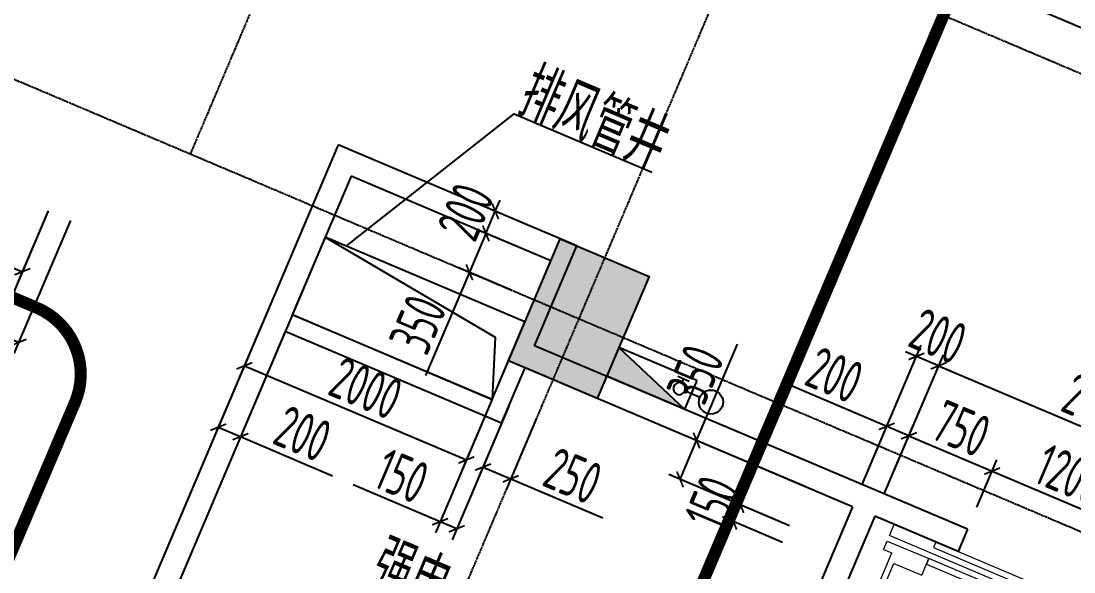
# Model space of a CAD drawing. Extents: x 11778731 to 12007717, y -6694179 to -6363962.
# Drawn here: x 11969711 to 11978442, y -6431897 to -6427324 of the extents above; entities that cross this region are included whole.
import ezdxf
from ezdxf.enums import TextEntityAlignment as Align
from ezdxf.xclip import XClip

# ---------------------------------------------------------------- set-up
doc = ezdxf.new("R2010")
doc.units = 0
doc.header["$LTSCALE"] = 10
doc.header["$MEASUREMENT"] = 0
doc.header["$XCLIPFRAME"] = 0
doc.linetypes.add('A3-RG-axis-100$0$CENTER', pattern=[2, 1.25, -0.25, 0.25, -0.25])
doc.linetypes.add('DASHED2', pattern=[0.375, 0.25, -0.125])
for name, color, linetype in [('A-CLOD', 200, 'Continuous'), ('A3-RB-3F-100$0$A-DIMS-100', 1, 'Continuous'), ('A3-RG-axis-100$0$A-GRID', 1, 'A3-RG-axis-100$0$CENTER'), ('A3-RI-3F$0$A-EVTR', 3, 'Continuous'), ('A3-RI-3F$0$A-WALL', 7, 'Continuous'), ('A3-RM-3F$0$0P-FE-FH-P', 41, 'A3-RM-3F$0$YJdef_FE-FH_LINE_F'), ('A3-RM-3F$0$0P-FE-FH-V', 141, 'Continuous'), ('A3-RM-3F$0$0P-FE-HY', 141, 'Continuous'), ('A3-RM-3F$0$A-EQPM', 55, 'Continuous'), ('A3-RS-1F$0$A-HATH-GRAY', 8, 'Continuous'), ('A3-RS-1F$0$A-WALL', 7, 'Continuous'), ('A3-SYMB-3F-100$0$A-SYMB', 4, 'Continuous'), ('A3-SYMB-3F-100$0$A-SYMB-AREA', 4, 'Continuous'), ('A3-SYMB-3F-100$0$A-SYMB-NAME', 4, 'Continuous'), ('A3-SYMB-3F-100$0$A-SYMB-NAME-E', 4, 'Continuous')]:
    doc.layers.add(name, color=color, linetype=linetype)
doc.layers.add('A3-RI-3F$0$an-stairs', color=3, linetype='Continuous', lineweight=9)
doc.styles.add('A3-RB-3F-100$0$XD2008', font='xd-hzs.shx', dxfattribs={"width": 0.7, "bigfont": 'xd-hztxt.shx'})
doc.styles.add('A3-RM-3F$0$hz1', font='hzs.shx', dxfattribs={"width": 0.75, "bigfont": 'hztxt.shx'})
doc.styles.add('A3-SYMB-3F-100$0$ECADI', font='hzs.shx', dxfattribs={"width": 0.7, "bigfont": 'hztxt.shx'})
doc.linetypes.add('A3-RM-3F$0$YJdef_FE-FH_LINE_F', pattern='A,4,-0.2,["F",A3-RM-3F$0$hz1,S=0.2,R=0,X=-0.1,Y=-0.1],-0.1', length=4.3)
doc.dimstyles.new('A3-RB-3F-100$0$XD100$0', dxfattribs={"dimscale": 100, "dimtxt": 3.5, "dimasz": 1, "dimexe": 1, "dimexo": 2, "dimgap": 0.5, "dimtad": 1, "dimdec": 0, "dimdsep": 46, "dimtxsty": 'A3-RB-3F-100$0$XD2008', "dimblk1": 'A3-RB-3F-100$0$_ARCHTICK', "dimblk2": 'A3-RB-3F-100$0$_ARCHTICK', "dimsah": 1, "dimcen": 2.5, "dimclrt": 4, "dimaunit": 1, "dimadec": 0, "dimazin": 0, "dimtfac": 1, "dimtdec": 0, "dimtix": 1, "dimtmove": 0, "dimatfit": 3, "dimfxl": 0, "dimtolj": 1, "dimtzin": 0, "dimarcsym": 0})

# ---------------------------------------------------------------- blocks, each defined once
blk = doc.blocks.new('A3-RI-3F$0$kt1')
at = {"layer": 'A3-RI-3F$0$an-stairs', "color": 3}
for p, q in [((1382.1, 3669.5), (1469.3, 3718.4)), ((2531.3, 1619.7), (1382.1, 3669.5)), ((1273, 3608.4), (1338.5, 3645.1)), ((1273, 3608.4), (1309.7, 3543)), ((1338.5, 3645.1), (1521.8, 3318)), ((-805.6, 2357.1), (1309.7, 3543)), ((1391, 3244.6), (1521.8, 3318)), ((270.3, 438.1), (-805.6, 2357.1)), ((2173.4, 1849), (2304.3, 1922.3)), ((2304.3, 1922.3), (2487.6, 1595.2)), ((2618.5, 1668.6), (2531.3, 1619.7)), ((2385.5, 1624), (270.3, 438.1)), ((2385.5, 1624), (2422.2, 1558.6)), ((2487.6, 1595.2), (2422.2, 1558.6))]:
    blk.add_line(p, q, dxfattribs=at)
for points in [[(-1407.6, 2306.2), (1383.7, 3871.1), (2704.1, 1515.9), (-87.2, -48.9)], [(2000.3, 2669.1), (2043.9, 2693.5), (1652.7, 3391.3), (1609.1, 3366.9)], [(1869.4, 2595.7), (1913, 2620.2), (1521.8, 3318), (1478.2, 3293.5)], [(1869.4, 2595.7), (1913, 2620.2), (2304.3, 1922.3), (2260.6, 1897.9)], [(2000.3, 2669.1), (2043.9, 2693.5), (2435.1, 1995.7), (2391.5, 1971.2)], [(-29.1, 614.2), (-4.6, 570.6), (-91.9, 521.7), (-116.3, 565.3), (-159.9, 540.9), (-942.3, 1936.5), (-898.7, 1961), (-923.2, 2004.6), (-836, 2053.5), (-811.5, 2009.9), (-767.9, 2034.3), (14.5, 638.7)]]:
    blk.add_lwpolyline(points, close=True, dxfattribs=at)
blk.add_lwpolyline([(2173.4, 1849), (2295.7, 1630.9), (289.4, 506.2), (-737.5, 2338), (1268.7, 3462.7), (1391, 3244.6)], dxfattribs=at)
blk = doc.blocks.new('A3-RI-3F')
at = {"layer": 'A3-RI-3F$0$A-WALL'}
for p, q in [((11980995.4, -6428438.2), (11973343.7, -6425190.2)), ((11972341.8, -6428350), (11970251.4, -6433274.7)), ((11974320.9, -6429190), (11972341.8, -6428350)), ((11972447.8, -6428612.2), (11971959.4, -6429762.8)), ((11974104.7, -6429315.5), (11972447.8, -6428612.2)), ((11973969.3, -6430018.5), (11974320.9, -6429190)), ((11973616.3, -6430466.2), (11974104.7, -6429315.5)), ((11973616.3, -6430466.2), (11971959.4, -6429762.8)), ((11971900.8, -6429900.9), (11970513.7, -6433168.7)), ((11973695.8, -6430662.8), (11971900.8, -6429900.9)), ((11977559.2, -6431542.3), (11973969.3, -6430018.5)), ((11973695.8, -6430662.8), (11973891.1, -6430202.6)), ((11976606.6, -6431355.2), (11973891.1, -6430202.6)), ((11976606.6, -6431355.2), (11975024.2, -6435083.3)), ((11976790.7, -6431433.4), (11975540.4, -6434379)), ((11977481.1, -6431726.4), (11976790.7, -6431433.4)), ((11977559.2, -6431542.3), (11977481.1, -6431726.4))]:
    blk.add_line(p, q, dxfattribs=at)
at = {"layer": 'A3-RI-3F$0$A-EVTR', "rotation": 37.72386343019219}
blk.add_blockref('A3-RI-3F$0$kt1', (11978064.9, -6435342), dxfattribs=at)
blk = doc.blocks.new('A3-RG-axis-100')
at = {"layer": 'A3-RG-axis-100$0$A-GRID'}
for p, q in [((11987492, -6389843.2), (11971114.4, -6428426.5)), ((11907163.4, -6401280.8), (11992184.7, -6437370.3)), ((11979102.4, -6418565.4), (11947827.8, -6492243.7)), ((11972482, -6425204.7), (11993552.3, -6434148.5))]:
    blk.add_line(p, q, dxfattribs=at)
blk = doc.blocks.new('A3-SYMB-3F-100$0$ECADI-TAG-ROOM')
at = {"layer": 'A3-SYMB-3F-100$0$A-SYMB-AREA', "style": 'A3-SYMB-3F-100$0$ECADI', "width": 0.7}
blk.add_attdef('340M2', text='', height=2.5, dxfattribs=at).set_placement((7.167, -1.75), align=Align.MIDDLE_LEFT)
at = {"layer": 'A3-SYMB-3F-100$0$A-SYMB-NAME', "style": 'A3-SYMB-3F-100$0$ECADI', "width": 0.7}
blk.add_attdef('CHINESENAME', (-5.125, 0.088), '', height=4.5, dxfattribs=at)
at = {"layer": 'A3-SYMB-3F-100$0$A-SYMB-NAME-E', "style": 'A3-SYMB-3F-100$0$ECADI', "width": 0.7}
for tag, p in [('ENGLISHHIGH', (-5.125, 8.04)), ('ENGLISHLOW', (-5.125, 4.84))]:
    blk.add_attdef(tag, p, '', height=2.5, dxfattribs=at)
blk = doc.blocks.new('A3-SYMB-3F-100')
at = {"layer": 'A3-SYMB-3F-100$0$A-SYMB'}
blk.add_lwpolyline([(11972407.5, -6429192.6), (11973801.3, -6428093.7), (11974940.7, -6428577.4)], dxfattribs=at)
ref = blk.add_blockref('A3-SYMB-3F-100$0$ECADI-TAG-ROOM', (11974528.7, -6428360.3), dxfattribs=dict(at, xscale=99.99999999989049, yscale=100.0000000001164, rotation=337))
ref.add_attrib('CHINESENAME', '排风管井', (11973801.3, -6428093.7), dxfattribs={"height": 450, "rotation": 337, "style": 'A3-SYMB-3F-100$0$ECADI', "width": 0.7})
ref = blk.add_blockref('A3-SYMB-3F-100$0$ECADI-TAG-ROOM', (11973039.6, -6432217.1), dxfattribs=dict(at, xscale=99.99999999989046, yscale=100.0000000001164, rotation=337))
ref.add_attrib('CHINESENAME', '强电 ', (11972571.2, -6432008.8), dxfattribs={"height": 450, "rotation": 337, "style": 'A3-SYMB-3F-100$0$ECADI', "width": 0.7})
blk = doc.blocks.new('A3-RB-3F-100$0$_ARCHTICK')
at = {"color": 0, "linetype": 'ByBlock', "const_width": 0.15}
blk.add_lwpolyline([(-0.5, -0.5), (0.5, 0.5)], dxfattribs=at)
blk = doc.blocks.new('*D421')
at = {"layer": 'A3-RB-3F-100$0$A-DIMS-100', "color": 0, "lineweight": -2}
for p, q in [((11973565.6, -6429086.7), (11973428.8, -6429408.9)), ((11973920.6, -6429237.4), (11973473.5, -6429047.6)), ((11973783.9, -6429559.6), (11973336.8, -6429369.8)), ((11973428.8, -6429408.9), (11973065.5, -6430264.9))]:
    blk.add_line(p, q, dxfattribs=at)
at = {"layer": 'A3-RB-3F-100$0$A-DIMS-100', "color": 0, "lineweight": -2, "xscale": 100, "yscale": 100, "zscale": 100}
for p, rotation in [((11973565.6, -6429086.7), 66.99999999926023), ((11973428.8, -6429408.9), 246.9999999992602)]:
    blk.add_blockref('A3-RB-3F-100$0$_ARCHTICK', p, dxfattribs=dict(at, rotation=rotation))
at = {"layer": 'A3-RB-3F-100$0$A-DIMS-100', "color": 4, "insert": (11973001, -6429841), "char_height": 350, "attachment_point": 5, "rotation": 67, "style": 'A3-RB-3F-100$0$XD2008'}
blk.add_mtext('\\A1;350', dxfattribs=at)
blk = doc.blocks.new('*D422')
at = {"layer": 'A3-RB-3F-100$0$A-DIMS-100', "color": 0, "lineweight": -2}
for p, q in [((11973643.7, -6428902.6), (11973682.8, -6428810.5)), ((11973998.8, -6429053.3), (11973551.7, -6428863.5)), ((11973565.6, -6429086.7), (11973643.7, -6428902.6)), ((11973920.6, -6429237.4), (11973473.5, -6429047.6)), ((11973565.6, -6429086.7), (11973526.5, -6429178.7))]:
    blk.add_line(p, q, dxfattribs=at)
at = {"layer": 'A3-RB-3F-100$0$A-DIMS-100', "color": 0, "lineweight": -2, "xscale": 100, "yscale": 100, "zscale": 100}
for p, rotation in [((11973643.7, -6428902.6), 246.999999999392), ((11973565.6, -6429086.7), 66.99999999939202)]:
    blk.add_blockref('A3-RB-3F-100$0$_ARCHTICK', p, dxfattribs=dict(at, rotation=rotation))
at = {"layer": 'A3-RB-3F-100$0$A-DIMS-100', "color": 4, "insert": (11973397.6, -6428906.7), "char_height": 350, "attachment_point": 5, "rotation": 67, "style": 'A3-RB-3F-100$0$XD2008'}
blk.add_mtext('\\A1;200', dxfattribs=at)
blk = doc.blocks.new('*D423')
at = {"layer": 'A3-RB-3F-100$0$A-DIMS-100', "color": 0, "lineweight": -2}
for p, q in [((11976889.8, -6430688.3), (11976033.8, -6430324.9)), ((11976763, -6430987.1), (11976928.9, -6430596.2)), ((11977073.9, -6430766.4), (11976889.8, -6430688.3)), ((11976947.1, -6431065.2), (11977113, -6430674.4))]:
    blk.add_line(p, q, dxfattribs=at)
at = {"layer": 'A3-RB-3F-100$0$A-DIMS-100', "color": 0, "lineweight": -2, "xscale": 100, "yscale": 100, "zscale": 100}
for p, rotation in [((11976889.8, -6430688.3), 156.9999999999869), ((11977073.9, -6430766.4), 336.9999999999869)]:
    blk.add_blockref('A3-RB-3F-100$0$_ARCHTICK', p, dxfattribs=dict(at, rotation=rotation))
at = {"layer": 'A3-RB-3F-100$0$A-DIMS-100', "color": 4, "insert": (11976457.7, -6430260.4), "char_height": 350, "attachment_point": 5, "rotation": 337, "style": 'A3-RB-3F-100$0$XD2008'}
blk.add_mtext('\\A1;200', dxfattribs=at)
blk = doc.blocks.new('*D425')
at = {"layer": 'A3-RB-3F-100$0$A-DIMS-100', "color": 0, "lineweight": -2}
for p, q in [((11976684.8, -6431171.2), (11977175.5, -6430015.4)), ((11977136.4, -6430107.4), (11977044.3, -6430068.3)), ((11976868.9, -6431249.3), (11977359.6, -6430093.5)), ((11977320.5, -6430185.5), (11977136.4, -6430107.4)), ((11977320.5, -6430185.5), (11977412.5, -6430224.6))]:
    blk.add_line(p, q, dxfattribs=at)
at = {"layer": 'A3-RB-3F-100$0$A-DIMS-100', "color": 0, "lineweight": -2, "xscale": 100, "yscale": 100, "zscale": 100}
for p, rotation in [((11977136.4, -6430107.4), 336.9999999999054), ((11977320.5, -6430185.5), 156.9999999999054)]:
    blk.add_blockref('A3-RB-3F-100$0$_ARCHTICK', p, dxfattribs=dict(at, rotation=rotation))
at = {"layer": 'A3-RB-3F-100$0$A-DIMS-100', "color": 4, "insert": (11977316.3, -6429939.4), "char_height": 350, "attachment_point": 5, "rotation": 337, "style": 'A3-RB-3F-100$0$XD2008'}
blk.add_mtext('\\A1;200', dxfattribs=at)
blk = doc.blocks.new('*D358')
at = {"layer": 'A3-RB-3F-100$0$A-DIMS-100', "color": 0, "lineweight": -2}
for p, q in [((11971776.7, -6429681.4), (11971307.3, -6430787.2)), ((11971960.8, -6429759.6), (11971491.4, -6430865.4)), ((11971346.4, -6430695.2), (11971530.5, -6430773.3)), ((11971530.5, -6430773.3), (11972294.5, -6431097.6))]:
    blk.add_line(p, q, dxfattribs=at)
at = {"layer": 'A3-RB-3F-100$0$A-DIMS-100', "color": 0, "lineweight": -2, "xscale": 100, "yscale": 100, "zscale": 100}
for p, rotation in [((11971346.4, -6430695.2), 156.9999976349195), ((11971530.5, -6430773.3), 336.9999976349195)]:
    blk.add_blockref('A3-RB-3F-100$0$_ARCHTICK', p, dxfattribs=dict(at, rotation=rotation))
at = {"layer": 'A3-RB-3F-100$0$A-DIMS-100', "color": 4, "insert": (11972046.4, -6430747.9), "char_height": 350, "attachment_point": 5, "rotation": 337, "style": 'A3-RB-3F-100$0$XD2008'}
blk.add_mtext('\\A1;200', dxfattribs=at)
blk = doc.blocks.new('*D434')
at = {"layer": 'A3-RB-3F-100$0$A-DIMS-100', "color": 0, "lineweight": -2}
for p, q in [((11976947.1, -6431065.2), (11977113, -6430674.4)), ((11977073.9, -6430766.4), (11977764.2, -6431059.4)), ((11977637.4, -6431358.2), (11977803.3, -6430967.4))]:
    blk.add_line(p, q, dxfattribs=at)
at = {"layer": 'A3-RB-3F-100$0$A-DIMS-100', "color": 0, "lineweight": -2, "xscale": 100, "yscale": 100, "zscale": 100}
for p, rotation in [((11977073.9, -6430766.4), 156.9999999999271), ((11977764.2, -6431059.4), 336.9999999999271)]:
    blk.add_blockref('A3-RB-3F-100$0$_ARCHTICK', p, dxfattribs=dict(at, rotation=rotation))
at = {"layer": 'A3-RB-3F-100$0$A-DIMS-100', "color": 4, "insert": (11977507, -6430705.8), "char_height": 350, "attachment_point": 5, "rotation": 337, "style": 'A3-RB-3F-100$0$XD2008'}
blk.add_mtext('\\A1;750', dxfattribs=at)
blk = doc.blocks.new('*D435')
at = {"layer": 'A3-RB-3F-100$0$A-DIMS-100', "color": 0, "lineweight": -2}
for p, q in [((11977637.4, -6431358.2), (11977803.3, -6430967.4)), ((11977764.2, -6431059.4), (11978868.8, -6431528.3)), ((11978742, -6431827.1), (11978907.9, -6431436.3))]:
    blk.add_line(p, q, dxfattribs=at)
at = {"layer": 'A3-RB-3F-100$0$A-DIMS-100', "color": 0, "lineweight": -2, "xscale": 100, "yscale": 100, "zscale": 100}
for p, rotation in [((11977764.2, -6431059.4), 156.9999999999574), ((11978868.8, -6431528.3), 336.9999999999574)]:
    blk.add_blockref('A3-RB-3F-100$0$_ARCHTICK', p, dxfattribs=dict(at, rotation=rotation))
at = {"layer": 'A3-RB-3F-100$0$A-DIMS-100', "color": 4, "insert": (11978404.4, -6431086.8), "char_height": 350, "attachment_point": 5, "rotation": 337, "style": 'A3-RB-3F-100$0$XD2008'}
blk.add_mtext('\\A1;1200', dxfattribs=at)
blk = doc.blocks.new('*D437')
at = {"layer": 'A3-RB-3F-100$0$A-DIMS-100', "color": 0, "lineweight": -2}
for p, q in [((11976868.9, -6431249.3), (11977359.6, -6430093.5)), ((11977320.5, -6430185.6), (11979805.9, -6431240.5)), ((11979354.3, -6432304.3), (11979844.9, -6431148.5))]:
    blk.add_line(p, q, dxfattribs=at)
at = {"layer": 'A3-RB-3F-100$0$A-DIMS-100', "color": 0, "lineweight": -2, "xscale": 100, "yscale": 100, "zscale": 100}
for p, rotation in [((11977320.5, -6430185.6), 156.9996209030035), ((11979805.9, -6431240.5), 336.9996209030035)]:
    blk.add_blockref('A3-RB-3F-100$0$_ARCHTICK', p, dxfattribs=dict(at, rotation=rotation))
at = {"layer": 'A3-RB-3F-100$0$A-DIMS-100', "color": 4, "insert": (11978651.1, -6430505.9), "char_height": 350, "attachment_point": 5, "rotation": 336.99962, "style": 'A3-RB-3F-100$0$XD2008'}
blk.add_mtext('\\A1;2700', dxfattribs=at)
blk = doc.blocks.new('*D453')
at = {"layer": 'A3-RB-3F-100$0$A-DIMS-100', "color": 0, "lineweight": -2}
for p, q in [((11971776.7, -6429681.4), (11971523.5, -6430277.8)), ((11971562.6, -6430185.8), (11973403.6, -6430967.2)), ((11973617.7, -6430462.9), (11973364.5, -6431059.3))]:
    blk.add_line(p, q, dxfattribs=at)
at = {"layer": 'A3-RB-3F-100$0$A-DIMS-100', "color": 0, "lineweight": -2, "xscale": 100, "yscale": 100, "zscale": 100}
for p, rotation in [((11971562.6, -6430185.8), 157.0000291037461), ((11973403.6, -6430967.2), 337.000029103746)]:
    blk.add_blockref('A3-RB-3F-100$0$_ARCHTICK', p, dxfattribs=dict(at, rotation=rotation))
at = {"layer": 'A3-RB-3F-100$0$A-DIMS-100', "color": 4, "insert": (11972571, -6430369.4), "char_height": 350, "attachment_point": 5, "rotation": 337.00003, "style": 'A3-RB-3F-100$0$XD2008'}
blk.add_mtext('\\A1;2000', dxfattribs=at)
blk = doc.blocks.new('*D454')
at = {"layer": 'A3-RB-3F-100$0$A-DIMS-100', "color": 0, "lineweight": -2}
for p, q in [((11973617.7, -6430462.9), (11973147, -6431571.7)), ((11973755.8, -6430521.5), (11973285.1, -6431630.3)), ((11973186.1, -6431479.6), (11972465, -6431173.6)), ((11973324.2, -6431538.2), (11973186.1, -6431479.6))]:
    blk.add_line(p, q, dxfattribs=at)
at = {"layer": 'A3-RB-3F-100$0$A-DIMS-100', "color": 0, "lineweight": -2, "xscale": 100, "yscale": 100, "zscale": 100}
for p, rotation in [((11973186.1, -6431479.6), 156.9998405746588), ((11973324.2, -6431538.2), 336.9998405746588)]:
    blk.add_blockref('A3-RB-3F-100$0$_ARCHTICK', p, dxfattribs=dict(at, rotation=rotation))
at = {"layer": 'A3-RB-3F-100$0$A-DIMS-100', "color": 4, "insert": (11972867.5, -6431099.9), "char_height": 350, "attachment_point": 5, "rotation": 336.99984, "style": 'A3-RB-3F-100$0$XD2008'}
blk.add_mtext('\\A1;150', dxfattribs=at)
blk = doc.blocks.new('*D455')
at = {"layer": 'A3-RB-3F-100$0$A-DIMS-100', "color": 0, "lineweight": -2}
for p, q in [((11973755.8, -6430521.5), (11973502.6, -6431117.9)), ((11973985.9, -6430619.2), (11973732.7, -6431215.6)), ((11973541.7, -6431025.9), (11973771.8, -6431123.5)), ((11973771.8, -6431123.5), (11974535.8, -6431447.8))]:
    blk.add_line(p, q, dxfattribs=at)
at = {"layer": 'A3-RB-3F-100$0$A-DIMS-100', "color": 0, "lineweight": -2, "xscale": 100, "yscale": 100, "zscale": 100}
for p, rotation in [((11973541.7, -6431025.9), 156.9998405746451), ((11973771.8, -6431123.5), 336.9998405746451)]:
    blk.add_blockref('A3-RB-3F-100$0$_ARCHTICK', p, dxfattribs=dict(at, rotation=rotation))
at = {"layer": 'A3-RB-3F-100$0$A-DIMS-100', "color": 4, "insert": (11974287.7, -6431098.1), "char_height": 350, "attachment_point": 5, "rotation": 336.99984, "style": 'A3-RB-3F-100$0$XD2008'}
blk.add_mtext('\\A1;250', dxfattribs=at)
blk = doc.blocks.new('*D456')
at = {"layer": 'A3-RB-3F-100$0$A-DIMS-100', "color": 0, "lineweight": -2}
for p, q in [((11975313, -6430805.9), (11975652.5, -6430006.2)), ((11976219.5, -6431190.7), (11975220.9, -6430766.9)), ((11975176.2, -6431128.2), (11975313, -6430805.9)), ((11976082.7, -6431513), (11975084.1, -6431089.1))]:
    blk.add_line(p, q, dxfattribs=at)
at = {"layer": 'A3-RB-3F-100$0$A-DIMS-100', "color": 0, "lineweight": -2, "xscale": 100, "yscale": 100, "zscale": 100}
for p, rotation in [((11975313, -6430805.9), 66.99962090582537), ((11975176.2, -6431128.2), 246.9996209058254)]:
    blk.add_blockref('A3-RB-3F-100$0$_ARCHTICK', p, dxfattribs=dict(at, rotation=rotation))
at = {"layer": 'A3-RB-3F-100$0$A-DIMS-100', "color": 4, "insert": (11975302.7, -6430254.3), "char_height": 350, "attachment_point": 5, "rotation": 66.99962, "style": 'A3-RB-3F-100$0$XD2008'}
blk.add_mtext('\\A1;350', dxfattribs=at)
blk = doc.blocks.new('*D457')
at = {"layer": 'A3-RB-3F-100$0$A-DIMS-100', "color": 0, "lineweight": -2}
for p, q in [((11976082.7, -6431513), (11975585.2, -6431301.8)), ((11975677.3, -6431340.9), (11975716.4, -6431248.9)), ((11975618.7, -6431479), (11975677.3, -6431340.9)), ((11976024.1, -6431651.1), (11975526.6, -6431439.9)), ((11975618.7, -6431479), (11975579.6, -6431571))]:
    blk.add_line(p, q, dxfattribs=at)
at = {"layer": 'A3-RB-3F-100$0$A-DIMS-100', "color": 0, "lineweight": -2, "xscale": 100, "yscale": 100, "zscale": 100}
for p, rotation in [((11975677.3, -6431340.9), 246.9996209057076), ((11975618.7, -6431479), 66.99962090570764)]:
    blk.add_blockref('A3-RB-3F-100$0$_ARCHTICK', p, dxfattribs=dict(at, rotation=rotation))
at = {"layer": 'A3-RB-3F-100$0$A-DIMS-100', "color": 4, "insert": (11975440.9, -6431322), "char_height": 350, "attachment_point": 5, "rotation": 66.99962, "style": 'A3-RB-3F-100$0$XD2008'}
blk.add_mtext('\\A1;150', dxfattribs=at)
blk = doc.blocks.new('*D458')
at = {"layer": 'A3-RB-3F-100$0$A-DIMS-100', "color": 0, "lineweight": -2}
for p, q in [((11974563.7, -6433964.3), (11975618.7, -6431479)), ((11976024.1, -6431651.1), (11975526.6, -6431439.9)), ((11974969.1, -6434136.4), (11974471.6, -6433925.3))]:
    blk.add_line(p, q, dxfattribs=at)
at = {"layer": 'A3-RB-3F-100$0$A-DIMS-100', "color": 0, "lineweight": -2, "xscale": 100, "yscale": 100, "zscale": 100}
for p, rotation in [((11975618.7, -6431479), 66.99962090579197), ((11974563.7, -6433964.3), 246.999620905792)]:
    blk.add_blockref('A3-RB-3F-100$0$_ARCHTICK', p, dxfattribs=dict(at, rotation=rotation))
at = {"layer": 'A3-RB-3F-100$0$A-DIMS-100', "color": 4, "insert": (11974884.1, -6432633.7), "char_height": 350, "attachment_point": 5, "rotation": 66.99962, "style": 'A3-RB-3F-100$0$XD2008'}
blk.add_mtext('\\A1;2700', dxfattribs=at)
blk = doc.blocks.new('*D502')
at = {"layer": 'A3-RB-3F-100$0$A-DIMS-100', "color": 0, "lineweight": -2}
for p, q in [((11969935.7, -6428900), (11969466.3, -6430005.7)), ((11970119.8, -6428978.1), (11969650.4, -6430083.9)), ((11969505.4, -6429913.7), (11968741.3, -6429589.4)), ((11969689.5, -6429991.8), (11969505.4, -6429913.7))]:
    blk.add_line(p, q, dxfattribs=at)
at = {"layer": 'A3-RB-3F-100$0$A-DIMS-100', "color": 0, "lineweight": -2, "xscale": 100, "yscale": 100, "zscale": 100}
for p, rotation in [((11969505.4, -6429913.7), 156.9999999998655), ((11969689.5, -6429991.8), 336.9999999998655)]:
    blk.add_blockref('A3-RB-3F-100$0$_ARCHTICK', p, dxfattribs=dict(at, rotation=rotation))
at = {"layer": 'A3-RB-3F-100$0$A-DIMS-100', "color": 4, "insert": (11969165.2, -6429524.9), "char_height": 350, "attachment_point": 5, "rotation": 337, "style": 'A3-RB-3F-100$0$XD2008'}
blk.add_mtext('\\A1;200', dxfattribs=at)
blk = doc.blocks.new('*D503')
at = {"layer": 'A3-RB-3F-100$0$A-DIMS-100', "color": 0, "lineweight": -2}
for p, q in [((11965793.4, -6427141.7), (11965540.2, -6427738.1)), ((11965579.3, -6427646), (11969721.6, -6429404.3)), ((11969935.7, -6428900), (11969682.5, -6429496.4))]:
    blk.add_line(p, q, dxfattribs=at)
at = {"layer": 'A3-RB-3F-100$0$A-DIMS-100', "color": 0, "lineweight": -2, "xscale": 100, "yscale": 100, "zscale": 100}
for p, rotation in [((11965579.3, -6427646), 156.9999999998601), ((11969721.6, -6429404.3), 336.9999999998601)]:
    blk.add_blockref('A3-RB-3F-100$0$_ARCHTICK', p, dxfattribs=dict(at, rotation=rotation))
at = {"layer": 'A3-RB-3F-100$0$A-DIMS-100', "color": 4, "insert": (11967738.4, -6428318.1), "char_height": 350, "attachment_point": 5, "rotation": 337, "style": 'A3-RB-3F-100$0$XD2008'}
blk.add_mtext('\\A1;4500', dxfattribs=at)
blk = doc.blocks.new('A3-RS-1F')
at = {"layer": 'A3-RS-1F$0$A-HATH-GRAY'}
blk.add_hatch(color=256, dxfattribs=at).paths.add_polyline_path([(11973753, -6430144), (11974182.9, -6429131.4), (11974919.3, -6429444), (11974489.5, -6430456.6)])
at = {"layer": 'A3-RS-1F$0$A-WALL'}
blk.add_lwpolyline([(11973753, -6430144), (11974182.9, -6429131.4), (11974919.3, -6429444), (11974489.5, -6430456.6)], close=True, dxfattribs=at)
blk = doc.blocks.new('A3-RM-3F$0$A$C6F954C98')
at = {"extrusion": (0, 0, -1)}
blk.add_hatch(color=256, dxfattribs=at).paths.add_polyline_path([(-260, 700), (0, 0), (0, 700)])
for p, q in [((260, 700), (0, 700)), ((0, 0), (0, 700)), ((260, 700), (0, 0)), ((260, 0), (260, 700)), ((230.7, 105.9, 0), (190.7, 105.9, 0)), ((230.7, 155.9, 0), (230.7, 55.9, 0)), ((260, 0), (0, 0))]:
    blk.add_line(p, q, dxfattribs=at)
blk.add_circle((-140.7, 105.9, 0), 50, dxfattribs=at)
blk = doc.blocks.new('A3-RM-3F')
at = {"layer": 'A3-RM-3F$0$0P-FE-FH-P'}
blk.add_line((11975340, -6430447.5, 0), (11975215.5, -6430394.6, 0), dxfattribs=at)
at = {"layer": 'A3-RM-3F$0$0P-FE-FH-V'}
blk.add_circle((11975432.1, -6430486.6, 0), 100, dxfattribs=at)
at = {"layer": 'A3-RM-3F$0$A-EQPM'}
blk.add_lwpolyline([(11972232.9, -6429118.5), (11971960.8, -6429759.6), (11973616.3, -6430466.2), (11973889.8, -6429821.8)], close=True, dxfattribs=at)
blk.add_lwpolyline([(11972232.9, -6429118.5), (11973642, -6429948.7), (11973616.3, -6430466.2)], dxfattribs=at)
at = {"layer": 'A3-RM-3F$0$0P-FE-HY', "rotation": 67.00000000138927}
blk.add_blockref('A3-RM-3F$0$A$C6F954C98', (11975212, -6430546), dxfattribs=at)
blk = doc.blocks.new('A3-RB-3F-100')
at = {"layer": 'A3-RB-3F-100$0$A-DIMS-100'}
dim = blk.add_aligned_dim(p1=(11965871.5, -6426957.6), p2=(11970013.8, -6428715.9), distance=-747.9, dimstyle='A3-RB-3F-100$0$XD100$0', dxfattribs=at)
dim.commit()
dim.dimension.update_dxf_attribs({"geometry": '*D503', "text_midpoint": (11967738.4, -6428318.1)})
for p1, p2, distance, picture, middle in [((11974104.7, -6429315.5), (11974182.9, -6429131.4), 585.7, '*D422', (11973397.6, -6428906.7)), ((11971854.8, -6429497.3), (11973695.8, -6430278.8), -747.9, '*D453', (11972571, -6430369.4)), ((11976790.8, -6431433.4), (11979276.2, -6432488.4), 1355.6, '*D437', (11978651.1, -6430505.9)), ((11976868.9, -6431249.3), (11977559.2, -6431542.3), 524.6, '*D434', (11977507, -6430705.8)), ((11977559.2, -6431542.3), (11978663.8, -6432011.2), 524.6, '*D435', (11978404.4, -6431086.8)), ((11976208.2, -6431729.2), (11976266.8, -6431591.2), 640.4, '*D457', (11975440.9, -6431322)), ((11975153.2, -6434214.6), (11976208.2, -6431729.2), 640.4, '*D458', (11974884.1, -6432633.7))]:
    dim = blk.add_aligned_dim(p1=p1, p2=p2, distance=distance, dimstyle='A3-RB-3F-100$0$XD100$0', override={"dimasz": 1}, dxfattribs=at)
    dim.commit()
    dim.dimension.update_dxf_attribs({"geometry": picture, "text_midpoint": middle})
dim = blk.add_linear_dim(base=(11969689.5, -6429991.8), p1=(11970013.8, -6428715.9), p2=(11970197.9, -6428794), angle=337, dimstyle='A3-RB-3F-100$0$XD100$0', dxfattribs=at)
dim.commit()
dim.dimension.update_dxf_attribs({"geometry": '*D502', "text_midpoint": (11969077.3, -6429732), "dimtype": 129})
for base, p1, p2, angle, picture, middle in [((11973565.6, -6429086.7), (11973968, -6429637.7), (11974104.7, -6429315.5), 67, '*D421', (11973208.1, -6429928.9)), ((11971530.5, -6430773.3), (11971854.8, -6429497.3), (11972038.9, -6429575.5), 337, '*D358', (11971958.5, -6430955)), ((11975313, -6430805.9), (11976266.8, -6431591.2), (11976403.6, -6431268.9), 66.99962, '*D456', (11975509.8, -6430342.2)), ((11977073.9, -6430766.4), (11976684.8, -6431171.2), (11976868.9, -6431249.3), 337, '*D423', (11976369.7, -6430467.5)), ((11973324.2, -6431538.2), (11973695.8, -6430278.8), (11973833.9, -6430337.4), 336.99984, '*D454', (11972779.5, -6431307.1)), ((11973771.8, -6431123.5), (11973833.9, -6430337.4), (11974064, -6430435.1), 336.99984, '*D455', (11974199.8, -6431305.2))]:
    dim = blk.add_linear_dim(base=base, p1=p1, p2=p2, angle=angle, dimstyle='A3-RB-3F-100$0$XD100$0', override={"dimasz": 1}, dxfattribs=at)
    dim.commit()
    dim.dimension.update_dxf_attribs({"geometry": picture, "text_midpoint": middle, "dimtype": 129})
dim = blk.add_linear_dim(base=(11977136.4, -6430107.4), p1=(11976790.8, -6431433.4), p2=(11976606.7, -6431355.3), angle=337, dimstyle='A3-RB-3F-100$0$XD100$0', override={"dimasz": 1}, dxfattribs=at)
dim.commit()
dim.dimension.update_dxf_attribs({"geometry": '*D425', "text_midpoint": (11977316.3, -6429939.4)})

msp = doc.modelspace()

# ---------------------------------------------------------------- linework, layer by layer
at = {"layer": 'A-CLOD', "linetype": 'DASHED2', "const_width": 100}
for points in [[(11978479.6, -6426175.2), (11985751.6, -6429262, -0.414214), (11986069.4, -6430048.7), (11982025.4, -6439576, -0.414214), (11981238.6, -6439893.8), (11973966.6, -6436807.1, -0.414214), (11973648.8, -6436020.3), (11977692.8, -6426493.1, -0.414214)], [(11959917.9, -6438727.1), (11964444, -6428064.4, -0.414214), (11965230.7, -6427746.5), (11969839.8, -6429703, -0.414214), (11970157.7, -6430489.7), (11965631.6, -6441152.5, -0.414214), (11964844.9, -6441470.4), (11960235.8, -6439513.9, -0.414214)]]:
    msp.add_lwpolyline(points, format="xyb", close=True, dxfattribs=at)

# ---------------------------------------------------------------- block references
for name in ['A3-RG-axis-100', 'A3-RB-3F-100', 'A3-RI-3F', 'A3-RI-3F', 'A3-RI-3F', 'A3-SYMB-3F-100', 'A3-SYMB-3F-100', 'A3-RM-3F']:
    msp.add_blockref(name, (0, 0))
ref = msp.add_blockref('A3-RS-1F', (0, 0))
XClip(ref).set_block_clipping_path([(11880575.4595815204, -6415096.270357037), (11910249.6177904997, -6426601.7009763205), (11922841.9025027994, -6430599.4828046197), (11977834.5324543808, -6451371.0095163761), (12008409.3102089595, -6381594.5835881606), (11890394.8696729206, -6356927.6296852781), (11884882.5177205391, -6396620.1386088813)])

doc.saveas('drawing.dxf')
